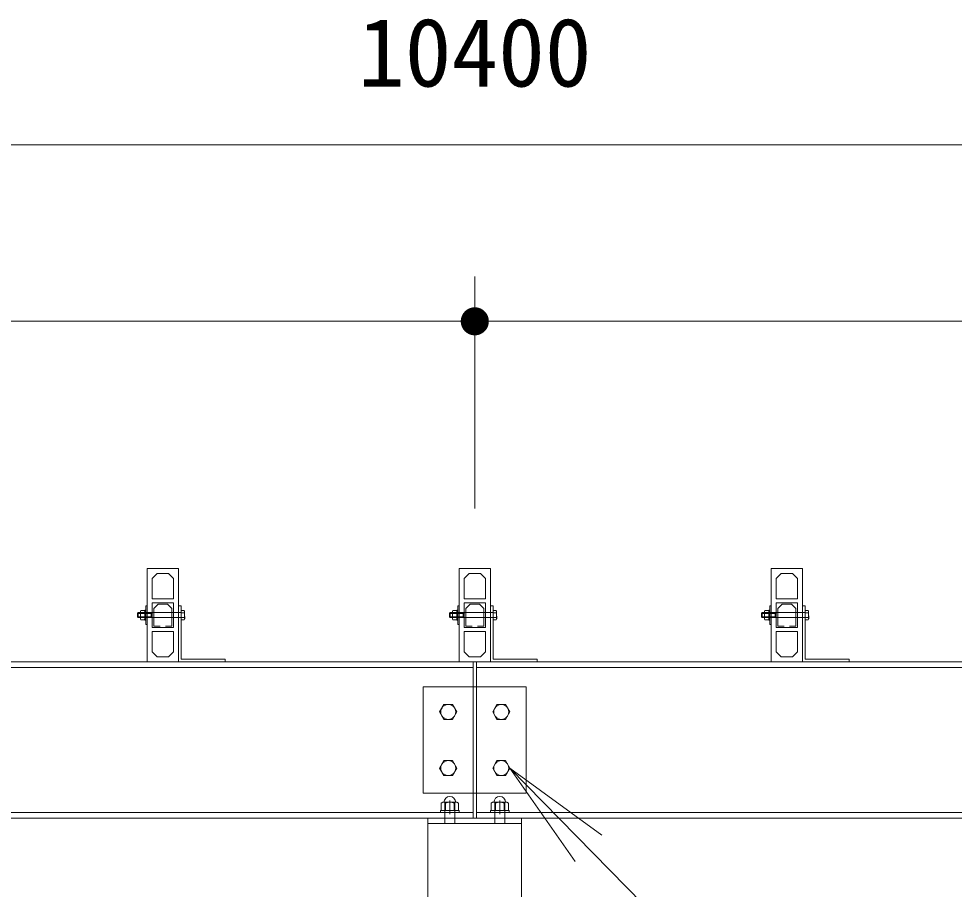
# Model space of a CAD drawing. Units: millimetres at full size, sheet at 1:60; details may follow other scales. Extents: x -1200 to 26400, y -900 to 18720.
# Drawn here: x 6850 to 8349, y 7022 to 8417 of the extents above; entities that cross this region are included whole.
import ezdxf
from ezdxf.enums import TextEntityAlignment as Align

# ---------------------------------------------------------------- set-up
doc = ezdxf.new("R2010")
doc.units = ezdxf.units.MM
doc.header["$LTSCALE"] = 60
for name, color, linetype, lineweight in [('D-STR', 1, 'Continuous', 13), ('D-STR-DIM', 7, 'Continuous', 13), ('D-STR-HTXT', 7, 'Continuous', 13)]:
    doc.layers.add(name, color=color, linetype=linetype, lineweight=lineweight)
doc.styles.add('ＭＳ ゴシック', font='')
doc.styles.get('ＭＳ ゴシック').set_extended_font_data('MS Gothic')

# ---------------------------------------------------------------- blocks, each defined once
blk = doc.blocks.new('filled_dot')
at = {"color": 0, "linetype": 'Continuous', "lineweight": -2, "const_width": 1.25}
blk.add_lwpolyline([(-0.625, 0, 1), (0.625, 0, 1)], format="xyb", close=True, dxfattribs=at)
blk = doc.blocks.new('open_arrow')
at = {"color": 0, "linetype": 'Continuous', "lineweight": -2}
blk.add_lwpolyline([(7.5, 1.25), (0, 0), (7.5, -1.25)], dxfattribs=at)

msp = doc.modelspace()

# ---------------------------------------------------------------- linework, layer by layer
at = {"layer": 'D-STR'}
for p, q in [((7055.37, 7386.49), (7055.37, 7536.49)), ((7055.37, 7536.49), (7105.37, 7536.49)), ((7071.37, 7528.49), (7063.37, 7520.49)), ((7089.37, 7528.49), (7071.37, 7528.49)), ((7097.37, 7520.49), (7089.37, 7528.49)), ((7105.37, 7536.49), (7105.37, 7386.49)), ((7555.37, 7386.49), (7555.37, 7536.49)), ((7555.37, 7536.49), (7605.37, 7536.49)), ((7571.37, 7528.49), (7563.37, 7520.49)), ((7589.37, 7528.49), (7571.37, 7528.49)), ((7597.37, 7520.49), (7589.37, 7528.49)), ((7605.37, 7536.49), (7605.37, 7386.49)), ((8055.37, 7386.49), (8055.37, 7536.49)), ((8055.37, 7536.49), (8105.37, 7536.49)), ((8071.37, 7528.49), (8063.37, 7520.49)), ((8089.37, 7528.49), (8071.37, 7528.49)), ((8097.37, 7520.49), (8089.37, 7528.49)), ((8105.37, 7536.49), (8105.37, 7386.49)), ((7063.37, 7520.49), (7063.37, 7487.49)), ((7097.37, 7487.49), (7097.37, 7520.49)), ((7563.37, 7520.49), (7563.37, 7487.49)), ((7597.37, 7487.49), (7597.37, 7520.49)), ((8063.37, 7520.49), (8063.37, 7487.49)), ((8097.37, 7487.49), (8097.37, 7520.49)), ((7063.37, 7487.49), (7097.37, 7487.49)), ((7063.37, 7441.49), (7063.37, 7481.49)), ((7063.37, 7481.49), (7097.37, 7481.49)), ((7097.37, 7481.49), (7097.37, 7441.49)), ((7563.37, 7487.49), (7597.37, 7487.49)), ((7563.37, 7441.49), (7563.37, 7481.49)), ((7563.37, 7481.49), (7597.37, 7481.49)), ((7597.37, 7481.49), (7597.37, 7441.49)), ((8063.37, 7487.49), (8097.37, 7487.49)), ((8063.37, 7441.49), (8063.37, 7481.49)), ((8063.37, 7481.49), (8097.37, 7481.49)), ((8097.37, 7481.49), (8097.37, 7441.49)), ((7044.57, 7467.99), (7045.15, 7469)), ((7044.57, 7454.99), (7044.57, 7467.99)), ((7045.15, 7469), (7050.79, 7469)), ((7050.79, 7469), (7051.37, 7467.99)), ((7051.37, 7469.49), (7053.37, 7469.49)), ((7051.37, 7453.49), (7051.37, 7469.49)), ((7051.37, 7467.99), (7051.37, 7454.99)), ((7053.37, 7476.49), (7055.37, 7476.49)), ((7053.37, 7446.49), (7053.37, 7476.49)), ((7053.37, 7469.49), (7053.37, 7453.49)), ((7055.37, 7476.49), (7055.37, 7446.49)), ((7072.72, 7478.92), (7065.92, 7472.12)), ((7065.92, 7472.12), (7065.92, 7444.07)), ((7088.02, 7478.92), (7072.72, 7478.92)), ((7094.82, 7472.12), (7088.02, 7478.92)), ((7094.82, 7444.07), (7094.82, 7472.12)), ((7109.87, 7476.49), (7105.37, 7476.49)), ((7105.37, 7476.49), (7105.37, 7386.49)), ((7109.87, 7390.99), (7109.87, 7476.49)), ((7544.57, 7467.99), (7545.15, 7469)), ((7544.57, 7454.99), (7544.57, 7467.99)), ((7545.15, 7469), (7550.79, 7469)), ((7550.79, 7469), (7551.37, 7467.99)), ((7551.37, 7469.49), (7553.37, 7469.49)), ((7551.37, 7453.49), (7551.37, 7469.49)), ((7551.37, 7467.99), (7551.37, 7454.99)), ((7553.37, 7476.49), (7555.37, 7476.49)), ((7553.37, 7446.49), (7553.37, 7476.49)), ((7553.37, 7469.49), (7553.37, 7453.49)), ((7555.37, 7476.49), (7555.37, 7446.49)), ((7572.72, 7478.92), (7565.92, 7472.12)), ((7565.92, 7472.12), (7565.92, 7444.07)), ((7588.02, 7478.92), (7572.72, 7478.92)), ((7594.82, 7472.12), (7588.02, 7478.92)), ((7594.82, 7444.07), (7594.82, 7472.12)), ((7609.87, 7476.49), (7605.37, 7476.49)), ((7605.37, 7476.49), (7605.37, 7386.49)), ((7609.87, 7390.99), (7609.87, 7476.49)), ((8044.57, 7467.99), (8045.15, 7469)), ((8044.57, 7454.99), (8044.57, 7467.99)), ((8045.15, 7469), (8050.79, 7469)), ((8050.79, 7469), (8051.37, 7467.99)), ((8051.37, 7469.49), (8053.37, 7469.49)), ((8051.37, 7453.49), (8051.37, 7469.49)), ((8051.37, 7467.99), (8051.37, 7454.99)), ((8053.37, 7476.49), (8055.37, 7476.49)), ((8053.37, 7446.49), (8053.37, 7476.49)), ((8053.37, 7469.49), (8053.37, 7453.49)), ((8055.37, 7476.49), (8055.37, 7446.49)), ((8072.72, 7478.92), (8065.92, 7472.12)), ((8065.92, 7472.12), (8065.92, 7444.07)), ((8088.02, 7478.92), (8072.72, 7478.92)), ((8094.82, 7472.12), (8088.02, 7478.92)), ((8094.82, 7444.07), (8094.82, 7472.12)), ((8109.87, 7476.49), (8105.37, 7476.49)), ((8105.37, 7476.49), (8105.37, 7386.49)), ((8109.87, 7390.99), (8109.87, 7476.49)), ((7039.87, 7464.41), (7061.87, 7464.41)), ((7039.87, 7458.58), (7061.87, 7458.58)), ((7040.96, 7465.49), (7040.96, 7457.49)), ((7045.15, 7453.99), (7044.57, 7454.99)), ((7050.79, 7465.25), (7045.15, 7465.25)), ((7045.15, 7457.74), (7050.79, 7457.74)), ((7050.79, 7453.99), (7045.15, 7453.99)), ((7051.37, 7454.99), (7050.79, 7453.99)), ((7053.37, 7453.49), (7051.37, 7453.49)), ((7061.87, 7465.49), (7061.87, 7457.49)), ((7061.87, 7464.41), (7065.62, 7465.49)), ((7061.87, 7458.58), (7065.62, 7457.49)), ((7114.68, 7465.25), (7109.87, 7465.25)), ((7109.87, 7457.74), (7114.68, 7457.74)), ((7539.87, 7464.41), (7561.87, 7464.41)), ((7539.87, 7458.58), (7561.87, 7458.58)), ((7540.96, 7465.49), (7540.96, 7457.49)), ((7545.15, 7453.99), (7544.57, 7454.99)), ((7550.79, 7465.25), (7545.15, 7465.25)), ((7545.15, 7457.74), (7550.79, 7457.74)), ((7550.79, 7453.99), (7545.15, 7453.99)), ((7551.37, 7454.99), (7550.79, 7453.99)), ((7553.37, 7453.49), (7551.37, 7453.49)), ((7561.87, 7465.49), (7561.87, 7457.49)), ((7561.87, 7464.41), (7565.62, 7465.49)), ((7561.87, 7458.58), (7565.62, 7457.49)), ((7614.68, 7465.25), (7609.87, 7465.25)), ((7609.87, 7457.74), (7614.68, 7457.74)), ((8039.87, 7464.41), (8061.87, 7464.41)), ((8039.87, 7458.58), (8061.87, 7458.58)), ((8040.96, 7465.49), (8040.96, 7457.49)), ((8045.15, 7453.99), (8044.57, 7454.99)), ((8050.79, 7465.25), (8045.15, 7465.25)), ((8045.15, 7457.74), (8050.79, 7457.74)), ((8050.79, 7453.99), (8045.15, 7453.99)), ((8051.37, 7454.99), (8050.79, 7453.99)), ((8053.37, 7453.49), (8051.37, 7453.49)), ((8061.87, 7465.49), (8061.87, 7457.49)), ((8061.87, 7464.41), (8065.62, 7465.49)), ((8061.87, 7458.58), (8065.62, 7457.49)), ((8114.68, 7465.25), (8109.87, 7465.25)), ((8109.87, 7457.74), (8114.68, 7457.74)), ((7055.37, 7446.49), (7053.37, 7446.49)), ((7097.37, 7441.49), (7063.37, 7441.49)), ((7065.92, 7444.07), (7075.92, 7444.07)), ((7084.82, 7444.07), (7094.82, 7444.07)), ((7555.37, 7446.49), (7553.37, 7446.49)), ((7597.37, 7441.49), (7563.37, 7441.49)), ((7565.92, 7444.07), (7575.92, 7444.07)), ((7584.82, 7444.07), (7594.82, 7444.07)), ((8055.37, 7446.49), (8053.37, 7446.49)), ((8097.37, 7441.49), (8063.37, 7441.49)), ((8065.92, 7444.07), (8075.92, 7444.07)), ((8084.82, 7444.07), (8094.82, 7444.07)), ((7063.37, 7402.49), (7063.37, 7435.49)), ((7063.37, 7435.49), (7097.37, 7435.49)), ((7097.37, 7435.49), (7097.37, 7402.49)), ((7563.37, 7402.49), (7563.37, 7435.49)), ((7563.37, 7435.49), (7597.37, 7435.49)), ((7597.37, 7435.49), (7597.37, 7402.49)), ((8063.37, 7402.49), (8063.37, 7435.49)), ((8063.37, 7435.49), (8097.37, 7435.49)), ((8097.37, 7435.49), (8097.37, 7402.49)), ((7071.37, 7394.49), (7063.37, 7402.49)), ((7089.37, 7394.49), (7071.37, 7394.49)), ((7097.37, 7402.49), (7089.37, 7394.49)), ((7571.37, 7394.49), (7563.37, 7402.49)), ((7589.37, 7394.49), (7571.37, 7394.49)), ((7597.37, 7402.49), (7589.37, 7394.49)), ((8071.37, 7394.49), (8063.37, 7402.49)), ((8089.37, 7394.49), (8071.37, 7394.49)), ((8097.37, 7402.49), (8089.37, 7394.49)), ((12780.37, 7386.49), (2380.37, 7386.49)), ((7577.87, 7377.49), (2389.37, 7377.49)), ((7105.37, 7386.49), (7055.37, 7386.49)), ((7105.37, 7386.49), (7180.37, 7386.49)), ((7180.37, 7390.99), (7109.87, 7390.99)), ((7180.37, 7386.49), (7180.37, 7390.99)), ((7605.37, 7386.49), (7555.37, 7386.49)), ((7577.87, 7386.49), (7582.87, 7386.49)), ((7577.87, 7136.49), (7577.87, 7386.49)), ((7582.87, 7386.49), (7582.87, 7136.49)), ((12771.37, 7377.49), (7582.87, 7377.49)), ((7605.37, 7386.49), (7680.37, 7386.49)), ((7680.37, 7390.99), (7609.87, 7390.99)), ((7680.37, 7386.49), (7680.37, 7390.99)), ((8105.37, 7386.49), (8055.37, 7386.49)), ((8105.37, 7386.49), (8180.37, 7386.49)), ((8180.37, 7390.99), (8109.87, 7390.99)), ((8180.37, 7386.49), (8180.37, 7390.99)), ((7497.87, 7346.49), (7662.87, 7346.49)), ((7497.87, 7176.49), (7497.87, 7346.49)), ((7662.87, 7346.49), (7662.87, 7176.49)), ((7524.02, 7306.49), (7530.94, 7318.49)), ((7530.94, 7318.49), (7544.8, 7318.49)), ((7544.8, 7318.49), (7551.73, 7306.49)), ((7615.94, 7318.49), (7609.02, 7306.49)), ((7629.8, 7318.49), (7615.94, 7318.49)), ((7636.73, 7306.49), (7629.8, 7318.49)), ((7530.94, 7294.49), (7524.02, 7306.49)), ((7551.73, 7306.49), (7544.8, 7294.49)), ((7609.02, 7306.49), (7615.94, 7294.49)), ((7629.8, 7294.49), (7636.73, 7306.49)), ((7544.8, 7294.49), (7530.94, 7294.49)), ((7615.94, 7294.49), (7629.8, 7294.49)), ((7615.94, 7228.49), (7609.02, 7216.49)), ((7629.8, 7228.49), (7615.94, 7228.49)), ((7636.73, 7216.49), (7629.8, 7228.49)), ((7609.02, 7216.49), (7615.94, 7204.49)), ((7629.8, 7204.49), (7636.73, 7216.49)), ((7615.94, 7204.49), (7629.8, 7204.49)), ((7662.87, 7176.49), (7497.87, 7176.49)), ((7526.52, 7160.39), (7528.97, 7161.69)), ((7526.52, 7148.69), (7526.52, 7160.39)), ((7551.77, 7161.69), (7528.97, 7161.69)), ((7532.37, 7161.69), (7532.37, 7127.49)), ((7533.44, 7148.69), (7533.44, 7160.39)), ((7540.37, 7142.89), (7540.37, 7164.29)), ((7547.3, 7148.69), (7547.3, 7160.39)), ((7548.37, 7161.69), (7548.37, 7127.49)), ((7554.23, 7160.39), (7551.77, 7161.69)), ((7554.23, 7148.69), (7554.23, 7160.39)), ((7606.52, 7160.39), (7608.97, 7161.69)), ((7606.52, 7148.69), (7606.52, 7160.39)), ((7608.97, 7161.69), (7631.77, 7161.69)), ((7612.37, 7161.69), (7612.37, 7127.49)), ((7613.44, 7148.69), (7613.44, 7160.39)), ((7620.37, 7142.89), (7620.37, 7164.29)), ((7627.3, 7148.69), (7627.3, 7160.39)), ((7628.37, 7161.69), (7628.37, 7127.49)), ((7634.23, 7160.39), (7631.77, 7161.69)), ((7634.23, 7148.69), (7634.23, 7160.39)), ((3380.37, 7136.49), (11780.37, 7136.49)), ((3381.22, 7145.49), (7577.87, 7145.49)), ((7555.37, 7148.69), (7525.37, 7148.69)), ((7525.37, 7148.69), (7525.37, 7145.49)), ((7555.37, 7145.49), (7525.37, 7145.49)), ((7555.37, 7148.69), (7555.37, 7145.49)), ((7582.87, 7145.49), (11779.53, 7145.49)), ((7605.37, 7148.69), (7635.37, 7148.69)), ((7605.37, 7148.69), (7605.37, 7145.49)), ((7605.37, 7145.49), (7635.37, 7145.49)), ((7635.37, 7148.69), (7635.37, 7145.49)), ((7505.37, 6986.49), (7505.37, 7127.49)), ((7655.37, 6986.49), (7655.37, 7127.49))]:
    msp.add_line(p, q, dxfattribs=at)
for points in [[(7109.87, 7469), (7114.68, 7469), (7115.26, 7467.99), (7115.26, 7454.99), (7114.68, 7453.99), (7109.87, 7453.99)], [(7609.87, 7469), (7614.68, 7469), (7615.26, 7467.99), (7615.26, 7454.99), (7614.68, 7453.99), (7609.87, 7453.99)], [(8109.87, 7469), (8114.68, 7469), (8115.26, 7467.99), (8115.26, 7454.99), (8114.68, 7453.99), (8109.87, 7453.99)], [(7524.02, 7216.49), (7530.94, 7228.49), (7544.8, 7228.49), (7551.73, 7216.49), (7544.8, 7204.49), (7530.94, 7204.49)], [(7505.37, 7127.49), (7655.37, 7127.49), (7655.37, 7136.49), (7505.37, 7136.49)]]:
    msp.add_lwpolyline(points, close=True, dxfattribs=at)
for points in [[(7109.87, 7465.49), (7040.96, 7465.49), (7039.87, 7464.41), (7039.87, 7458.58), (7040.96, 7457.49), (7109.87, 7457.49)], [(7609.87, 7465.49), (7540.96, 7465.49), (7539.87, 7464.41), (7539.87, 7458.58), (7540.96, 7457.49), (7609.87, 7457.49)], [(8109.87, 7465.49), (8040.96, 7465.49), (8039.87, 7464.41), (8039.87, 7458.58), (8040.96, 7457.49), (8109.87, 7457.49)]]:
    msp.add_lwpolyline(points, dxfattribs=at)
for centre in [(7537.87, 7306.49), (7622.87, 7306.49), (7537.87, 7216.49), (7622.87, 7216.49)]:
    msp.add_circle(centre, 12, dxfattribs=at)
for centre, radius, start, end in [((7540.38, 7161.69), 9.38, 0, 180), ((7620.36, 7161.69), 9.38, 0, 180), ((7529.98, 7156.82), 4.98, 45.90122, 78.32053), ((7540.37, 7142.58), 19.11, 68.74529, 111.25471), ((7550.76, 7156.82), 4.98, 101.67947, 134.09878), ((7609.98, 7156.82), 4.98, 45.90122, 78.32053), ((7620.37, 7142.58), 19.11, 68.74529, 111.25471), ((7630.76, 7156.82), 4.98, 101.67947, 134.09878)]:
    msp.add_arc(centre, radius, start, end, dxfattribs=at)
for points in [[(7114.68, 7469), (7114.72, 7468.84), (7114.83, 7468.37), (7114.86, 7468.21), (7114.9, 7468.05), (7115, 7467.58), (7115.03, 7467.42), (7115.06, 7467.26), (7115.15, 7466.79), (7115.17, 7466.63), (7115.2, 7466.47), (7115.26, 7465.99), (7115.27, 7465.83), (7115.29, 7465.61), (7115.33, 7464.93), (7115.34, 7464.71), (7115.35, 7464.48), (7115.34, 7463.8), (7115.34, 7463.57), (7115.34, 7463.35), (7115.33, 7462.67), (7115.32, 7462.44), (7115.32, 7462.21), (7115.31, 7461.53), (7115.32, 7461.31), (7115.33, 7461.03), (7115.36, 7460.21), (7115.38, 7459.94), (7115.4, 7459.67), (7115.47, 7458.85), (7115.5, 7458.58), (7115.53, 7458.31), (7115.63, 7457.49), (7115.66, 7457.22), (7115.69, 7456.95), (7115.8, 7456.14), (7115.84, 7455.87)], [(7614.68, 7469), (7614.72, 7468.84), (7614.83, 7468.37), (7614.86, 7468.21), (7614.9, 7468.05), (7615, 7467.58), (7615.03, 7467.42), (7615.06, 7467.26), (7615.15, 7466.79), (7615.17, 7466.63), (7615.2, 7466.47), (7615.26, 7465.99), (7615.27, 7465.83), (7615.29, 7465.61), (7615.33, 7464.93), (7615.34, 7464.71), (7615.35, 7464.48), (7615.34, 7463.8), (7615.34, 7463.57), (7615.34, 7463.35), (7615.33, 7462.67), (7615.32, 7462.44), (7615.32, 7462.21), (7615.31, 7461.53), (7615.32, 7461.31), (7615.33, 7461.03), (7615.36, 7460.21), (7615.38, 7459.94), (7615.4, 7459.67), (7615.47, 7458.85), (7615.5, 7458.58), (7615.53, 7458.31), (7615.63, 7457.49), (7615.66, 7457.22), (7615.69, 7456.95), (7615.8, 7456.14), (7615.84, 7455.87)], [(8114.68, 7469), (8114.72, 7468.84), (8114.83, 7468.37), (8114.86, 7468.21), (8114.9, 7468.05), (8115, 7467.58), (8115.03, 7467.42), (8115.06, 7467.26), (8115.15, 7466.79), (8115.17, 7466.63), (8115.2, 7466.47), (8115.26, 7465.99), (8115.27, 7465.83), (8115.29, 7465.61), (8115.33, 7464.93), (8115.34, 7464.71), (8115.35, 7464.48), (8115.34, 7463.8), (8115.34, 7463.57), (8115.34, 7463.35), (8115.33, 7462.67), (8115.32, 7462.44), (8115.32, 7462.21), (8115.31, 7461.53), (8115.32, 7461.31), (8115.33, 7461.03), (8115.36, 7460.21), (8115.38, 7459.94), (8115.4, 7459.67), (8115.47, 7458.85), (8115.5, 7458.58), (8115.53, 7458.31), (8115.63, 7457.49), (8115.66, 7457.22), (8115.69, 7456.95), (8115.8, 7456.14), (8115.84, 7455.87)]]:
    msp.add_open_spline(points, degree=3, knots=[0, 0, 0, 0, 1, 1, 1, 2, 2, 2, 3, 3, 3, 4, 4, 4, 5, 5, 5, 6, 6, 6, 7, 7, 7, 8, 8, 8, 9, 9, 9, 10, 10, 10, 11, 11, 11, 12, 12, 12, 12], dxfattribs=at)
at = {"layer": 'D-STR-DIM'}
for p, q in [((12780.37, 8215.19), (2380.37, 8215.19)), ((7580.37, 7632.49), (7580.37, 8004.28)), ((7580.37, 7682.49), (7580.37, 8004.28)), ((7580.37, 7932.28), (3580.37, 7932.28)), ((11580.37, 7932.28), (7580.37, 7932.28))]:
    msp.add_line(p, q, dxfattribs=at)
at = {"layer": 'D-STR-HTXT'}
msp.add_lwpolyline([(7636.73, 7216.49), (8117.16, 6725.98), (8297.16, 6725.98), (8865.95, 6725.98)], dxfattribs=at)

# ---------------------------------------------------------------- block references
at = {"layer": 'D-STR-DIM', "xscale": 18, "yscale": 18, "rotation": 180}
msp.add_blockref('filled_dot', (7580.37, 7932.28), dxfattribs=at)
at = {"layer": 'D-STR-DIM', "xscale": 18, "yscale": 18}
msp.add_blockref('filled_dot', (7580.37, 7932.28), dxfattribs=at)
at = {"layer": 'D-STR-HTXT', "xscale": 24, "yscale": 24, "rotation": 314.4}
msp.add_blockref('open_arrow', (7636.73, 7216.49), dxfattribs=at)

# ---------------------------------------------------------------- texts
at = {"layer": 'D-STR-DIM', "style": 'ＭＳ ゴシック'}
msp.add_text('10400', height=110, dxfattribs=at).set_placement((7580.37, 8418.45), align=Align.TOP_CENTER)

doc.saveas('drawing.dxf')
